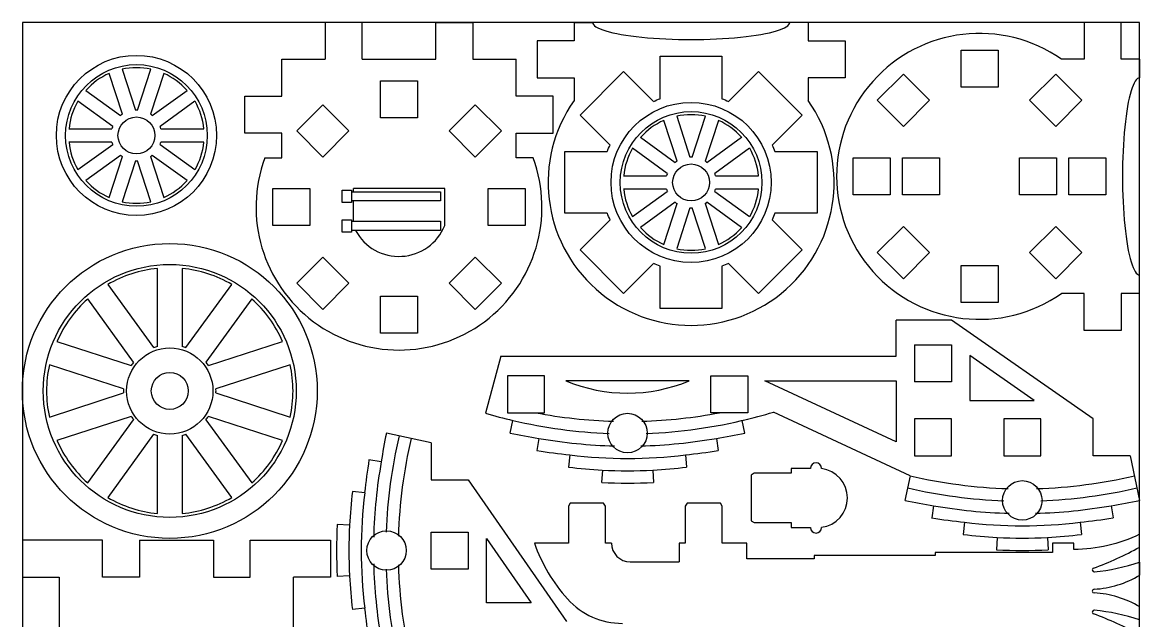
# Model space of a CAD drawing. Extents: x 0 to 181, y -27 to 173.
# Drawn here: x 0 to 181.3, y 75.7 to 172.8 of the extents above; entities that cross this region are included whole.
import ezdxf

# ---------------------------------------------------------------- set-up
doc = ezdxf.new("R2010")
doc.units = 0
doc.layers.get('0').update_dxf_attribs({"linetype": 'CONTINUOUS'})
for name, color, linetype in [('-01', 5, 'CONTINUOUS'), ('-03', 3, 'CONTINUOUS'), ('BLEU', 5, 'CONTINUOUS'), ('ROUGE', 1, 'CONTINUOUS')]:
    doc.layers.add(name, color=color, linetype=linetype)

msp = doc.modelspace()

# ---------------------------------------------------------------- linework, layer by layer
at = {"layer": '-01'}
for p, q in [((141.79, 118.66), (141.79, 124.48)), ((77.65, 118.66), (141.79, 118.66)), ((144.11, 99.24), (121.92, 109.59)), ((79.19, 106.17), (79.63, 108.22)), ((117.27, 106.17), (116.83, 108.22)), ((144.11, 99.24), (143.25, 95.23))]:
    msp.add_line(p, q, dxfattribs=at)
for start, end in [(253.5271, 256.7711), (283.2289, 286.9411)]:
    msp.add_arc((98.23, 187.35), 81.29, start, end, dxfattribs=at)
at = {"layer": '-03'}
for p, q in [((103.54, 160.45), (103.54, 167.34)), ((103.54, 167.34), (113.54, 167.34)), ((113.54, 167.34), (113.54, 160.45)), ((152.35, 162.33), (152.35, 168.33)), ((152.35, 168.33), (158.35, 168.33)), ((158.35, 168.33), (158.35, 162.33)), ((58.13, 157.34), (58.13, 163.34)), ((58.13, 163.34), (64.13, 163.34)), ((64.13, 163.34), (64.13, 157.34)), ((90.51, 157.8), (97.59, 164.88)), ((97.59, 164.88), (102.46, 160)), ((114.61, 160), (119.49, 164.88)), ((119.49, 164.88), (126.56, 157.8)), ((138.74, 160.2), (142.98, 164.45)), ((142.98, 164.45), (147.23, 160.2)), ((163.47, 160.2), (167.71, 164.45)), ((167.71, 164.45), (171.95, 160.2)), ((158.35, 162.33), (152.35, 162.33)), ((142.98, 155.96), (138.74, 160.2)), ((147.23, 160.2), (142.98, 155.96)), ((167.71, 155.96), (163.47, 160.2)), ((171.95, 160.2), (167.71, 155.96)), ((44.53, 155.22), (48.77, 159.46)), ((48.77, 159.46), (53.01, 155.22)), ((69.26, 155.22), (73.5, 159.46)), ((73.5, 159.46), (77.74, 155.22)), ((95.39, 152.93), (90.51, 157.8)), ((126.56, 157.8), (121.68, 152.93)), ((64.13, 157.34), (58.13, 157.34)), ((48.77, 150.98), (44.53, 155.22)), ((53.01, 155.22), (48.77, 150.98)), ((73.5, 150.98), (69.26, 155.22)), ((77.74, 155.22), (73.5, 150.98)), ((88.05, 141.85), (88.05, 151.85)), ((88.05, 151.85), (94.94, 151.85)), ((122.13, 151.85), (129.02, 151.85)), ((129.02, 151.85), (129.02, 141.85)), ((134.86, 144.84), (134.86, 150.84)), ((134.86, 150.84), (140.86, 150.84)), ((140.86, 150.84), (140.86, 144.84)), ((142.86, 144.84), (142.86, 150.84)), ((142.86, 150.84), (148.86, 150.84)), ((148.86, 150.84), (148.86, 144.84)), ((161.83, 150.84), (167.83, 150.84)), ((161.83, 144.84), (161.83, 150.84)), ((167.83, 150.84), (167.83, 144.84)), ((169.83, 150.84), (175.83, 150.84)), ((169.83, 144.84), (169.83, 150.84)), ((175.83, 150.84), (175.83, 144.84)), ((40.65, 139.85), (40.65, 145.85)), ((40.65, 145.85), (46.65, 145.85)), ((46.65, 145.85), (46.65, 139.85)), ((75.62, 145.85), (81.62, 145.85)), ((75.62, 139.85), (75.62, 145.85)), ((81.62, 145.85), (81.62, 139.85)), ((140.86, 144.84), (134.86, 144.84)), ((148.86, 144.84), (142.86, 144.84)), ((167.83, 144.84), (161.83, 144.84)), ((175.83, 144.84), (169.83, 144.84)), ((94.94, 141.85), (88.05, 141.85)), ((129.02, 141.85), (122.13, 141.85)), ((46.65, 139.85), (40.65, 139.85)), ((81.62, 139.85), (75.62, 139.85)), ((90.51, 135.9), (95.39, 140.78)), ((121.68, 140.78), (126.56, 135.9)), ((138.74, 135.48), (142.98, 139.72)), ((142.98, 139.72), (147.23, 135.48)), ((163.47, 135.48), (167.71, 139.72)), ((167.71, 139.72), (171.95, 135.48)), ((44.53, 130.49), (48.77, 134.73)), ((48.77, 134.73), (53.01, 130.49)), ((69.26, 130.49), (73.5, 134.73)), ((73.5, 134.73), (77.74, 130.49)), ((97.59, 128.83), (90.51, 135.9)), ((126.56, 135.9), (119.49, 128.83)), ((142.98, 131.23), (138.74, 135.48)), ((147.23, 135.48), (142.98, 131.23)), ((167.71, 131.23), (163.47, 135.48)), ((171.95, 135.48), (167.71, 131.23)), ((21.93, 120.24), (21.93, 132.91)), ((25.93, 132.91), (25.93, 120.24)), ((102.46, 133.71), (97.59, 128.83)), ((103.54, 126.37), (103.54, 133.26)), ((113.54, 133.26), (113.54, 126.37)), ((119.49, 128.83), (114.61, 133.71)), ((152.35, 127.35), (152.35, 133.35)), ((152.35, 133.35), (158.35, 133.35)), ((158.35, 133.35), (158.35, 127.35)), ((13.85, 130.29), (21.3, 120.04)), ((26.56, 120.04), (34.01, 130.29)), ((48.77, 126.25), (44.53, 130.49)), ((53.01, 130.49), (48.77, 126.25)), ((73.5, 126.25), (69.26, 130.49)), ((77.74, 130.49), (73.5, 126.25)), ((18.06, 117.68), (10.62, 127.94)), ((37.25, 127.94), (29.8, 117.68)), ((58.13, 122.37), (58.13, 128.37)), ((58.13, 128.37), (64.13, 128.37)), ((64.13, 128.37), (64.13, 122.37)), ((158.35, 127.35), (152.35, 127.35)), ((113.54, 126.37), (103.54, 126.37)), ((64.13, 122.37), (58.13, 122.37)), ((5.62, 121.06), (17.67, 117.15)), ((30.19, 117.15), (42.24, 121.06)), ((144.79, 120.48), (150.79, 120.48)), ((144.79, 120.48), (144.79, 114.48)), ((150.79, 120.48), (150.79, 114.48)), ((164.23, 111.48), (153.79, 118.74)), ((153.79, 118.74), (153.79, 111.48)), ((16.44, 113.34), (4.39, 117.26)), ((43.47, 117.26), (31.42, 113.34)), ((78.73, 115.48), (78.73, 109.48)), ((84.73, 115.48), (78.73, 115.48)), ((84.73, 109.48), (84.73, 115.48)), ((108.23, 114.66), (88.23, 114.66)), ((111.73, 109.48), (111.73, 115.48)), ((111.73, 115.48), (117.73, 115.48)), ((117.73, 115.48), (117.73, 109.48)), ((120.51, 114.66), (141.79, 114.66)), ((141.79, 104.73), (120.51, 114.66)), ((141.79, 114.66), (141.79, 104.73)), ((150.79, 114.48), (144.79, 114.48)), ((4.39, 108.76), (16.44, 112.68)), ((31.42, 112.68), (43.47, 108.76)), ((153.79, 111.48), (164.23, 111.48)), ((17.67, 108.88), (5.62, 104.96)), ((42.24, 104.96), (30.19, 108.88)), ((78.73, 109.48), (84.73, 109.48)), ((117.73, 109.48), (111.73, 109.48)), ((10.62, 98.09), (18.06, 108.34)), ((29.8, 108.34), (37.25, 98.09)), ((150.79, 108.48), (144.79, 108.48)), ((144.79, 108.48), (144.79, 102.48)), ((150.79, 102.48), (150.79, 108.48)), ((165.29, 108.48), (159.29, 108.48)), ((159.29, 108.48), (159.29, 102.48)), ((165.29, 102.48), (165.29, 108.48)), ((21.3, 105.99), (13.85, 95.74)), ((21.93, 93.11), (21.93, 105.78)), ((25.93, 105.78), (25.93, 93.11)), ((34.01, 95.74), (26.56, 105.99)), ((144.79, 102.48), (150.79, 102.48)), ((159.29, 102.48), (165.29, 102.48)), ((66.33, 90.11), (72.33, 90.11)), ((66.33, 84.11), (66.33, 90.11)), ((72.33, 90.11), (72.33, 84.11)), ((75.33, 89.05), (82.59, 78.61)), ((75.33, 78.61), (75.33, 89.05)), ((72.33, 84.11), (66.33, 84.11)), ((82.59, 78.61), (75.33, 78.61))]:
    msp.add_line(p, q, dxfattribs=at)
for centre, radius in [((108.54, 146.85), 13), ((18.52, 154.48), 3), ((108.54, 146.85), 3), ((23.93, 113.01), 3), ((98.23, 106.18), 3.2), ((162.29, 95.25), 3.2), ((59.11, 87.11), 3.2)]:
    msp.add_circle(centre, radius, dxfattribs=at)
at = {"layer": '-03', "extrusion": (0, 0, -1)}
for start, end in [(65.1927, 69.8073), (110.1927, 114.8073), (20.1927, 24.8073), (155.1927, 159.8073), (335.1927, 339.8073), (200.1927, 204.8073), (290.1927, 294.8073), (245.1927, 249.8073)]:
    msp.add_arc((-108.54, 146.85), 14.49, start, end, dxfattribs=at)
at = {"layer": '-03'}
for centre, radius, start, end in [((23.93, 113.01), 20, 95.7392, 120.2608), ((23.93, 113.01), 20, 59.7392, 84.2608), ((23.93, 113.01), 20, 131.7392, 156.2608), ((23.93, 113.01), 20, 23.7392, 48.2608), ((23.93, 113.01), 7.5, 105.466, 110.534), ((23.93, 113.01), 7.5, 69.466, 74.534), ((23.93, 113.01), 20, 167.7392, 192.2608), ((23.93, 113.01), 7.5, 141.466, 146.534), ((23.93, 113.01), 7.5, 33.466, 38.534), ((23.93, 113.01), 20, 347.7392, 12.2608), ((98.23, 138.66), 26, 247.3801, 292.6199), ((23.93, 113.01), 7.5, 177.466, 182.534), ((23.93, 113.01), 7.5, 357.466, 2.534), ((23.93, 113.01), 7.5, 213.466, 218.534), ((23.93, 113.01), 7.5, 321.466, 326.534), ((23.93, 113.01), 7.5, 249.466, 254.534), ((23.93, 113.01), 7.5, 285.466, 290.534), ((23.93, 113.01), 20, 203.7392, 228.2608), ((23.93, 113.01), 20, 311.7392, 336.2608), ((23.93, 113.01), 20, 239.7392, 264.2608), ((23.93, 113.01), 20, 275.7392, 300.2608)]:
    msp.add_arc(centre, radius, start, end, dxfattribs=at)
for p, q in [((181.33, 172.84), (0, 172.84)), ((0, 172.84), (0, 0)), ((181.33, 0), (181.33, 172.84))]:
    msp.add_line(p, q)
at = {"layer": 'BLEU'}
for p, q in [((55.13, 172.84), (49.13, 172.84)), ((49.13, 172.84), (49.13, 166.84)), ((55.13, 166.84), (55.13, 172.84)), ((67.13, 166.84), (67.13, 172.84)), ((67.13, 172.84), (73.13, 172.84)), ((73.13, 172.84), (73.13, 166.84)), ((89.54, 172.84), (92.54, 172.84)), ((89.54, 172.84), (89.54, 169.84)), ((127.54, 172.84), (124.54, 172.84)), ((127.54, 172.84), (127.54, 169.84)), ((178.33, 172.84), (172.33, 172.84)), ((172.33, 172.84), (172.33, 166.84)), ((178.33, 166.84), (178.33, 172.84)), ((89.54, 169.84), (83.54, 169.84)), ((83.54, 169.84), (83.54, 163.84)), ((127.54, 169.84), (133.54, 169.84)), ((133.54, 169.84), (133.54, 163.84)), ((42.13, 166.84), (49.13, 166.84)), ((42.13, 160.84), (42.13, 166.84)), ((55.13, 166.84), (67.13, 166.84)), ((73.13, 166.84), (80.13, 166.84)), ((80.13, 160.84), (80.13, 166.84)), ((172.33, 166.84), (168.65, 166.84)), ((181.33, 166.84), (178.33, 166.84)), ((181.33, 166.84), (181.33, 163.84)), ((83.54, 163.84), (89.54, 163.84)), ((89.54, 163.84), (89.54, 160.16)), ((133.54, 163.84), (127.54, 163.84)), ((127.54, 163.84), (127.54, 160.16)), ((36.13, 154.84), (36.13, 160.84)), ((36.13, 160.84), (42.13, 160.84)), ((86.13, 160.84), (80.13, 160.84)), ((86.13, 154.84), (86.13, 160.84)), ((42.13, 154.84), (36.13, 154.84)), ((42.13, 150.84), (42.13, 154.84)), ((80.13, 150.84), (80.13, 154.84)), ((80.13, 154.84), (86.13, 154.84)), ((39.36, 150.84), (42.13, 150.84)), ((82.91, 150.84), (80.13, 150.84)), ((181.33, 128.84), (181.33, 131.84)), ((172.33, 128.84), (168.65, 128.84)), ((172.33, 122.84), (172.33, 128.84)), ((181.33, 128.84), (178.33, 128.84)), ((178.33, 128.84), (178.33, 122.84)), ((150.79, 124.48), (141.79, 124.48)), ((173.79, 108.48), (150.79, 124.48)), ((178.33, 122.84), (172.33, 122.84)), ((77.65, 118.66), (75.18, 109.4)), ((77.65, 118.66), (75.18, 109.4)), ((173.79, 102.48), (173.79, 108.48)), ((66.33, 104.61), (59.08, 106.15)), ((83.83, 105.31), (83.51, 103.34)), ((112.64, 105.31), (112.95, 103.34)), ((66.33, 104.61), (66.33, 98.61)), ((58.24, 101.52), (56.26, 101.83)), ((88.86, 102.63), (88.65, 100.65)), ((107.6, 102.63), (107.81, 100.65)), ((179.79, 102.48), (173.79, 102.48)), ((179.79, 102.48), (181.33, 95.23)), ((94.13, 100.17), (94.02, 98.17)), ((102.33, 100.17), (102.44, 98.17)), ((127.91, 100.44), (124.76, 100.44)), ((124.76, 100.44), (124.76, 99.64)), ((129.71, 100.4), (129.71, 100.44)), ((66.33, 98.61), (72.33, 98.61)), ((72.33, 98.61), (88.33, 75.61)), ((118.76, 99.64), (118.26, 99.35)), ((118.26, 99.35), (118.26, 91.92)), ((124.76, 99.64), (118.76, 99.64)), ((55.56, 96.49), (53.57, 96.7)), ((88.91, 94.8), (88.62, 94.3)), ((88.62, 94.3), (88.62, 88.3)), ((94.33, 94.8), (88.91, 94.8)), ((94.62, 94.3), (94.33, 94.8)), ((94.62, 88.3), (94.62, 94.3)), ((107.88, 94.8), (107.59, 94.3)), ((107.59, 94.3), (107.59, 88.3)), ((113.3, 94.8), (107.88, 94.8)), ((113.59, 94.3), (113.3, 94.8)), ((113.59, 88.3), (113.59, 94.3)), ((147.89, 94.38), (147.58, 92.41)), ((176.7, 94.38), (177.01, 92.41)), ((53.09, 91.22), (51.09, 91.32)), ((118.26, 91.92), (118.76, 91.64)), ((118.76, 91.64), (124.76, 91.64)), ((124.76, 91.64), (124.76, 90.84)), ((124.76, 90.84), (127.91, 90.84)), ((129.71, 90.84), (129.71, 90.87)), ((152.92, 91.7), (152.71, 89.71)), ((171.67, 91.7), (171.87, 89.71)), ((158.19, 89.23), (158.09, 87.24)), ((166.4, 89.23), (166.5, 87.24)), ((181.33, 87.66), (181.33, 89.77)), ((13, 88.8), (0, 88.8)), ((0, 88.8), (0, 82.8)), ((13, 82.8), (13, 88.8)), ((19, 88.8), (19, 82.8)), ((19, 88.8), (31, 88.8)), ((31, 88.8), (31, 82.8)), ((37, 82.8), (37, 88.8)), ((37, 88.8), (50, 88.8)), ((50, 88.8), (50, 82.8)), ((88.62, 88.3), (83.11, 88.3)), ((95.62, 88.3), (94.62, 88.3)), ((107.59, 88.3), (106.59, 88.3)), ((106.59, 88.3), (106.59, 85.28)), ((117.59, 88.3), (113.59, 88.3)), ((117.59, 85.78), (117.59, 88.3)), ((170.67, 88.28), (167.17, 88.28)), ((167.17, 88.28), (167.17, 86.78)), ((170.67, 87.28), (170.67, 88.28)), ((98.64, 85.28), (106.59, 85.28)), ((128.52, 85.78), (117.59, 85.78)), ((148.12, 86.28), (128.52, 86.28)), ((128.52, 86.28), (128.52, 85.78)), ((148.12, 86.78), (148.12, 86.28)), ((167.17, 86.78), (148.12, 86.78)), ((181.33, 85.23), (181.33, 83.12)), ((0, 82.8), (6, 82.8)), ((6, 82.8), (6, 74.3)), ((19, 82.8), (13, 82.8)), ((31, 82.8), (37, 82.8)), ((44, 74.3), (44, 82.8)), ((50, 82.8), (44, 82.8)), ((53.09, 83.01), (51.09, 82.91)), ((55.56, 77.74), (53.57, 77.53)), ((181.33, 75.84), (181.33, 77.95))]:
    msp.add_line(p, q, dxfattribs=at)
for centre, radius in [((18.52, 154.48), 13), ((23.93, 113.01), 23.93)]:
    msp.add_circle(centre, radius, dxfattribs=at)
for centre, radius, start, end in [((155.35, 147.84), 23.2, 54.9947, 305.0053), ((108.54, 146.85), 23.2, 144.9947, 35.0053), ((61.13, 142.85), 23.2, 159.864, 20.136), ((157.99, 85.72), 101, 168.3271, 171), ((99.63, 205.07), 101, 258.3271, 261), ((96.84, 205.07), 101, 279, 281.6729), ((157.99, 85.72), 103, 171, 174), ((99.63, 205.07), 103, 261, 264), ((96.84, 205.07), 103, 276, 279), ((98.23, 178.46), 78.4, 262.9809, 267), ((98.23, 178.46), 78.4, 273, 277.0191), ((128.81, 100.44), 0.9, 0, 180), ((129.11, 95.64), 4.8, 277.1808, 82.8192), ((98.23, 178.46), 80.4, 267, 273), ((131.39, 87.11), 78.4, 172.9809, 177), ((163.69, 194.14), 101, 258.3271, 261), ((160.9, 194.14), 101, 279, 281.6729), ((131.39, 87.11), 80.4, 177, 183), ((128.81, 90.84), 0.9, 180, 0), ((163.69, 194.14), 103, 261, 264), ((160.9, 194.14), 103, 276, 279), ((162.29, 167.53), 78.4, 262.9809, 267), ((162.29, 167.53), 78.4, 273, 277.0191), ((108.28, 97.11), 26.67, 199.2793, 222.0507), ((98.64, 88.3), 3.02, 180, 270), ((162.29, 167.53), 80.4, 267, 273), ((154.36, 136.68), 55.95, 290.3804, 298.8255), ((170.84, 116.18), 32.68, 275.5008, 288.7247), ((173.95, 83.95), 0.3, 110.3804, 275.5008), ((131.39, 87.11), 78.4, 183, 187.0191), ((173.1, 96.67), 15.86, 273.0236, 301.2851), ((173.95, 80.53), 0.3, 92.0531, 267.9469), ((173.1, 64.4), 15.86, 58.7149, 86.9764), ((97.39, 87.28), 12, 222.0507, 270), ((157.99, 88.51), 103, 186, 189), ((173.95, 77.12), 0.3, 84.4992, 249.6196), ((154.36, 24.39), 55.95, 61.1745, 69.6196), ((170.84, 44.89), 32.68, 71.2753, 84.4992)]:
    msp.add_arc(centre, radius, start, end, dxfattribs=at)
at = {"layer": 'BLEU', "extrusion": (0, 0, -1)}
msp.add_arc((-170.71, 111.21), 23.93, 243.6512, 270.1018, dxfattribs=at)
at = {"layer": 'BLEU'}
for centre, major_axis in [((108.54, 172.84), (-16, 0)), ((181.33, 147.84), (0, 16))]:
    msp.add_ellipse(centre, major_axis=major_axis, ratio=0.174316, start_param=0, end_param=3.141593, dxfattribs=at)
at = {"layer": 'ROUGE'}
for p, q in [((16.18, 165.23), (18.34, 158.6)), ((18.7, 158.6), (20.86, 165.23)), ((16.24, 157.92), (14.09, 164.55)), ((22.95, 164.55), (20.79, 157.92)), ((10.31, 161.8), (15.95, 157.71)), ((21.09, 157.71), (26.73, 161.8)), ((14.66, 155.93), (9.02, 160.02)), ((28.02, 160.02), (22.38, 155.93)), ((106.26, 150.3), (104.11, 156.92)), ((106.2, 157.6), (108.35, 150.98)), ((108.72, 150.98), (110.87, 157.6)), ((112.96, 156.92), (110.81, 150.3)), ((7.57, 155.58), (14.54, 155.58)), ((22.49, 155.58), (29.46, 155.58)), ((100.33, 154.18), (105.97, 150.08)), ((111.11, 150.08), (116.74, 154.18)), ((14.54, 153.38), (7.57, 153.38)), ((9.02, 148.94), (14.66, 153.03)), ((22.38, 153.03), (28.02, 148.94)), ((29.46, 153.38), (22.49, 153.38)), ((104.67, 148.3), (99.03, 152.4)), ((118.04, 152.4), (112.4, 148.3)), ((15.95, 151.25), (10.31, 147.16)), ((14.09, 144.41), (16.24, 151.04)), ((20.79, 151.04), (22.95, 144.41)), ((26.73, 147.16), (21.09, 151.25)), ((18.34, 150.36), (16.18, 143.73)), ((20.86, 143.73), (18.7, 150.36)), ((97.59, 147.95), (104.56, 147.95)), ((112.51, 147.95), (119.48, 147.95)), ((51.92, 143.6), (51.92, 145.6)), ((51.92, 145.6), (53.42, 145.6)), ((53.42, 145.6), (53.42, 143.6)), ((53.42, 145.35), (67.85, 145.35)), ((68.55, 145.85), (53.72, 145.85)), ((53.72, 145.35), (53.72, 145.85)), ((67.85, 145.35), (67.85, 143.85)), ((68.55, 139.85), (68.55, 145.85)), ((104.56, 145.75), (97.59, 145.75)), ((99.03, 141.31), (104.67, 145.41)), ((112.4, 145.41), (118.04, 141.31)), ((119.48, 145.75), (112.51, 145.75)), ((53.42, 143.6), (51.92, 143.6)), ((67.85, 143.85), (53.42, 143.85)), ((53.72, 140.55), (53.72, 143.85)), ((105.97, 143.63), (100.33, 139.53)), ((104.11, 136.79), (106.26, 143.41)), ((110.81, 143.41), (112.96, 136.79)), ((116.74, 139.53), (111.11, 143.63)), ((108.35, 142.73), (106.2, 136.11)), ((110.87, 136.11), (108.72, 142.73)), ((51.92, 138.8), (51.92, 140.8)), ((51.92, 140.8), (53.42, 140.8)), ((53.42, 140.8), (53.42, 138.8)), ((53.42, 140.55), (67.85, 140.55)), ((67.85, 140.55), (67.85, 139.05)), ((53.42, 138.8), (51.92, 138.8)), ((67.85, 139.05), (53.42, 139.05))]:
    msp.add_line(p, q, dxfattribs=at)
for centre, radius in [((18.52, 154.48), 11.5), ((108.54, 146.85), 11.5), ((23.93, 113.01), 20.53), ((23.93, 113.01), 7)]:
    msp.add_circle(centre, radius, dxfattribs=at)
for centre, radius, start, end in [((18.52, 154.48), 11, 77.7392, 102.2608), ((18.52, 154.48), 11, 113.7392, 138.2608), ((18.52, 154.48), 11, 41.7392, 66.2608), ((18.52, 154.48), 11, 149.7392, 174.2608), ((18.52, 154.48), 11, 5.7392, 30.2608), ((18.52, 154.48), 4.12, 123.466, 128.534), ((18.52, 154.48), 4.12, 87.466, 92.534), ((18.52, 154.48), 4.12, 51.466, 56.534), ((108.54, 146.85), 11, 77.7392, 102.2608), ((108.54, 146.85), 11, 113.7392, 138.2608), ((108.54, 146.85), 11, 41.7392, 66.2608), ((18.52, 154.48), 4.12, 159.466, 164.534), ((18.52, 154.48), 4.12, 15.466, 20.534), ((18.52, 154.48), 11, 185.7392, 210.2608), ((18.52, 154.48), 4.12, 195.466, 200.534), ((18.52, 154.48), 4.12, 339.466, 344.534), ((18.52, 154.48), 11, 329.7392, 354.2608), ((108.54, 146.85), 11, 149.7392, 174.2608), ((108.54, 146.85), 11, 5.7392, 30.2608), ((18.52, 154.48), 4.12, 231.466, 236.534), ((18.52, 154.48), 4.12, 303.466, 308.534), ((108.54, 146.85), 4.12, 87.466, 92.534), ((18.52, 154.48), 4.12, 267.466, 272.534), ((108.54, 146.85), 4.12, 123.466, 128.534), ((108.54, 146.85), 4.12, 51.466, 56.534), ((18.52, 154.48), 11, 221.7392, 246.2608), ((18.52, 154.48), 11, 293.7392, 318.2608), ((108.54, 146.85), 4.12, 159.466, 164.534), ((108.54, 146.85), 4.12, 15.466, 20.534), ((108.54, 146.85), 11, 185.7392, 210.2608), ((108.54, 146.85), 4.12, 195.466, 200.534), ((108.54, 146.85), 4.12, 339.466, 344.534), ((108.54, 146.85), 11, 329.7392, 354.2608), ((18.52, 154.48), 11, 257.7392, 282.2608), ((108.54, 146.85), 4.12, 231.466, 236.534), ((108.54, 146.85), 4.12, 303.466, 308.534), ((108.54, 146.85), 4.12, 267.466, 272.534), ((61.13, 142.85), 8, 208.3532, 337.9803), ((108.54, 146.85), 11, 221.7392, 246.2608), ((108.54, 146.85), 11, 293.7392, 318.2608), ((108.54, 146.85), 11, 257.7392, 282.2608), ((98.23, 187.35), 79.29, 259.1437, 268.3282), ((98.23, 187.35), 79.29, 271.6718, 280.8563), ((98.23, 187.35), 81.29, 256.7711, 267.8856), ((98.23, 187.35), 81.29, 272.1144, 283.8791), ((140.28, 87.11), 81.29, 166.7711, 177.8856), ((140.28, 87.11), 79.29, 166.7399, 178.3282), ((98.23, 187.35), 83.29, 260.0407, 268.5234), ((98.23, 187.35), 83.29, 271.4766, 279.9593), ((98.23, 178.46), 76.4, 262.9542, 277.0458), ((140.28, 87.11), 83.29, 170.0407, 178.5234), ((98.23, 178.46), 78.4, 267, 273), ((162.29, 176.42), 79.29, 256.7399, 268.3282), ((162.29, 176.42), 79.29, 271.6718, 283.2601), ((131.39, 87.11), 76.4, 172.9542, 187.0458), ((162.29, 176.42), 81.29, 256.7711, 267.8856), ((162.29, 176.42), 81.29, 272.1144, 283.2289), ((162.29, 176.42), 83.29, 260.0407, 268.5234), ((162.29, 176.42), 83.29, 271.4766, 279.9593), ((131.39, 87.11), 78.4, 177, 183), ((162.29, 167.53), 76.4, 262.9542, 277.0458), ((162.29, 167.53), 78.4, 267, 273), ((140.28, 87.11), 83.29, 181.4766, 189.9593), ((140.28, 87.11), 81.29, 182.1144, 193.2289), ((140.28, 87.11), 79.29, 181.6718, 193.2601)]:
    msp.add_arc(centre, radius, start, end, dxfattribs=at)

doc.saveas('drawing.dxf')
